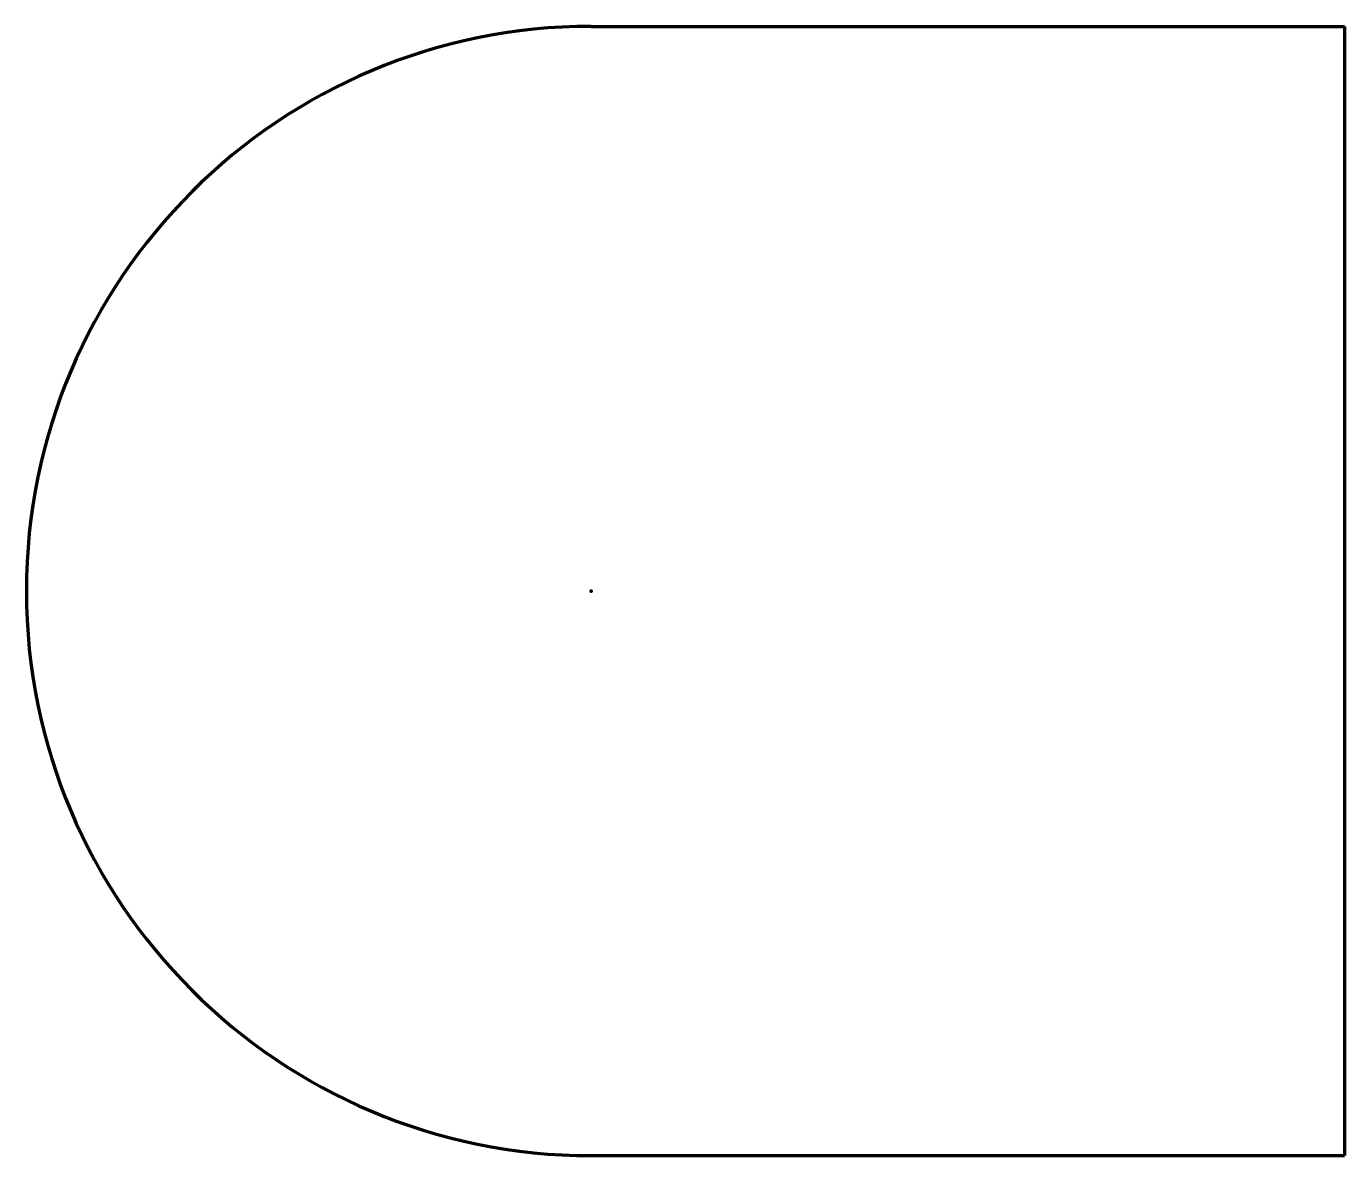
# Model space of a CAD drawing. Header units: millimetres. Extents: x -46 to 61, y -46 to 46.
import ezdxf

# ---------------------------------------------------------------- set-up
doc = ezdxf.new("R2010")
doc.units = ezdxf.units.MM
doc.layers.add('1', color=7, linetype='Continuous', true_color=0xffffff)
doc.layers.add('61', color=7, linetype='Continuous', true_color=0xffffff)

msp = doc.modelspace()

# ---------------------------------------------------------------- linework, layer by layer
at = {"layer": '1', "color": 163, "linetype": 'Continuous', "lineweight": 70}
for p, q in [((0, 45.5), (60.672721, 45.5)), ((60.672721, 45.5), (60.672721, -45.5)), ((0, -45.5), (60.672721, -45.5))]:
    msp.add_line(p, q, dxfattribs=at)
msp.add_arc((0, 0), 45.5, 90, 270, dxfattribs=at)
at = {"layer": '61', "color": 23, "linetype": 'Continuous', "lineweight": 70}
msp.add_point((0, 0), dxfattribs=at)

doc.saveas('drawing.dxf')
